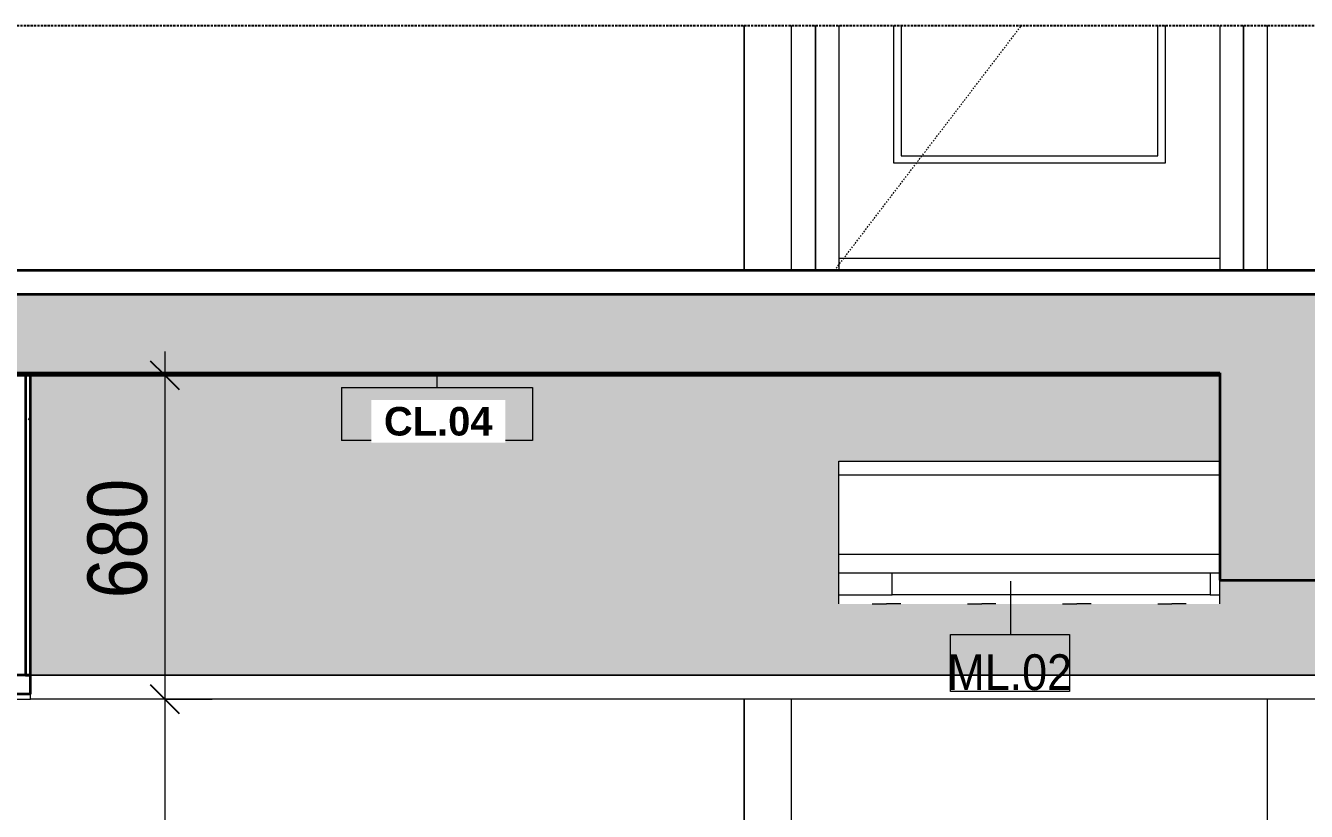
# Model space of a CAD drawing. Header units: millimetres. Extents: x 31157 to 224036, y 218 to 80529.
# Drawn here: x 49932 to 52624, y 4464 to 6115 of the extents above; entities that cross this region are included whole.
import ezdxf

# ---------------------------------------------------------------- set-up
doc = ezdxf.new("R2010")
doc.units = ezdxf.units.MM
for name, pattern in [('Centre', [31.75, 6.35, -4.7625, 15.875, -4.7625]), ('Dash', [6, 3, -3]), ('Hidden', [7.14375, 4.7625, -2.38125]), ('IMPORT-CENTER _2_', [40.64, 25.4, -5.08, 5.08, -5.08])]:
    doc.linetypes.add(name, pattern=pattern)
for name, color, linetype, lineweight in [('0-4', 130, 'Continuous', 5), ('A-ANNO-DIMS', 211, 'Continuous', 9), ('A-ANNO-DIMS-50', 211, 'Continuous', 9), ('A-CLNG', 13, 'Continuous', 18), ('A-CLNG-1', 250, 'Continuous', 35), ('A-CLNG-2', 7, 'Continuous', 18), ('A-CLNG-FNSH-1', 7, 'Continuous', 18), ('A-CLNG-IDEN', 151, 'Continuous', 9), ('A-CLNG-PATT-1', 7, 'Continuous', 18), ('A-CLNG-PATT-2', 31, 'Continuous', 25), ('A-DETL-GENF', 92, 'Continuous', 18), ('A-DETL-GENF-4', 92, 'Hidden', 25), ('A-DETL-GENF-5', 9, 'Continuous', 18), ('A-DETL-GENF-HDLN-1', 7, 'Dash', 18), ('A-DETL-MEDM', 33, 'Continuous', 35), ('A-DOOR', 31, 'Continuous', 18), ('A-DOOR-1', 7, 'Continuous', 18), ('A-FLOR-FNSH-1', 250, 'Continuous', 35), ('A-FLOR-LEVL-2', 51, 'Centre', 9), ('A-FLOR-PATT-1', 253, 'Continuous', 18), ('A-WALL-5', 7, 'Continuous', 18), ('G-IMPT', 8, 'Continuous', 18), ('G-IMPT-5', 8, 'IMPORT-CENTER _2_', 18), ('M-EQPM', 50, 'Continuous', 18), ('M-EQPM-2', 7, 'Continuous', 18), ('M-EQPM-3', 50, 'Continuous', 25), ('M-EQPM-IDEN', 50, 'Continuous', 9), ('S-COLS-8', 7, 'Continuous', 18)]:
    doc.layers.add(name, color=color, linetype=linetype, lineweight=lineweight)
doc.styles.add('Arial_3', font='arial.ttf', dxfattribs={"width": 0.9, "height": 75})
doc.styles.add('Arial_B_3', font='arialbd.ttf', dxfattribs={"height": 60})
doc.styles.add('UTM Avo', font='', dxfattribs={"width": 0.9, "height": 125})
doc.styles.get('UTM Avo').set_extended_font_data('UTM Avo')
doc.dimstyles.new('1_Dim_chi_tiet_2_5', dxfattribs={"dimscale": 304.8, "dimtxt": 124.912619, "dimasz": 0.19685, "dimexe": 0.164042, "dimexo": 0.0625, "dimgap": 0.016404, "dimtad": 1, "dimdec": 0, "dimrnd": 5, "dimzin": 0, "dimdsep": 46, "dimtxsty": 'UTM Avo', "dimblk1": 'OBLIQUE', "dimblk2": 'OBLIQUE', "dimsah": 1, "dimcen": 0.09, "dimdle": 0.164042, "dimazin": 0, "dimtfac": 1, "dimtdec": 4, "dimtix": 1, "dimtmove": 0, "dimatfit": 3, "dimfxl": 0.328084, "dimfxlon": 1, "dimtvp": 1, "dimtolj": 1, "dimtzin": 0, "dimarcsym": 2})
pattern_1 = [(50, (37692.33, 15875), (364.368, -31.878), [38.1, -419.1]), (355, (37692.33, 15875), (-70.486, 382.113), [30.48, -335.28]), (100.451, (37722.7, 15872.34), (293.885, 350.233), [32.38, -356.18]), (46.184, (37692.33, 15976.6), (542.158, -84.086), [57.15, -628.65]), (96.636, (37737.5, 15969.6), (474.805, 494.855), [48.57, -534.27]), (351.184, (37692.33, 15976.6), (474.81, 494.85), [45.72, -502.92]), (21, (37743.13, 15951.2), (303.2285, -204.5305), [38.1, -419.1]), (326, (37743.13, 15951.2), (123.604, 368.376), [30.48, -335.28]), (71.451, (37768.4, 15934.16), (426.834, 163.843), [32.38, -356.18]), (37.5, (37692.33, 15875), (6.1766, 169.1102), [3.353, -327.863, 3.353, -337.007, -336.55]), (37.5, (37692.33, 15875), (6.1766, 169.1102), [-671.576, 3.353, -333.197]), (7.5, (37692.33, 15875), (133.639, 200.3615), [3.353, -190.703, 3.353, -320.243, -128.27]), (7.5, (37692.33, 15875), (133.639, 200.3615), [-517.652, 3.353, -124.917]), (327.5, (37579.05, 15875), (271.1818, -11.4584), [3.353, -123.647, 3.353, -392.887, -525.78]), (327.5, (37579.05, 15875), (271.1818, -11.4584), [-523.24, 3.353, -522.427]), (317.5, (37528.25, 15875), (296.2585, 50.853), [3.353, -161.747, 3.353, -259.791, -373.38]), (317.5, (37528.25, 15875), (296.2585, 50.853), [-428.244, 3.353, -370.027]), (45, (37692.33, 15875), (-125.7236, 125.7236), []), (45, (37692.33, 16065.5), (-125.7236, 125.7236), [])]
pattern_2 = [(0, (37692.33, 15875), (406.4, 101.6), [16.764, -288.036, 16.764, -288.036, -1625.6]), (0, (37692.33, 15875), (406.4, 101.6), [-609.6, 16.764, -592.836, 16.764, -288.036, -711.2]), (0, (37692.33, 15875), (406.4, 101.6), [-1524, 16.764, -186.436, 16.764, -491.236]), (120, (37844.73, 15925.8), (-291.1882, 301.1527), [16.764, -288.036, 16.764, -288.036, -1625.6]), (120, (37844.73, 15925.8), (-291.1882, 301.1527), [-609.6, 16.764, -592.836, 16.764, -288.036, -711.2]), (120, (37844.73, 15925.8), (-291.1882, 301.1527), [-1524, 16.764, -186.436, 16.764, -491.236]), (240, (37895.53, 16129), (-115.2118, -402.7527), [16.764, -288.036, 16.764, -288.036, -1625.6]), (240, (37895.53, 16129), (-115.2118, -402.7527), [-609.6, 16.764, -592.836, 16.764, -288.036, -711.2]), (240, (37895.53, 16129), (-115.2118, -402.7527), [-1524, 16.764, -186.436, 16.764, -491.236])]

# ---------------------------------------------------------------- blocks, each defined once
blk = doc.blocks.new('NCV_TKTC_KET CAU_rvt-2-TKCS_CĂN HỘ LOẠI 2 - MẶT CẮT 1')
at = {"layer": 'A-FLOR-PATT-1'}
h = blk.add_hatch(dxfattribs=at)
h.set_pattern_fill('FP_3', color=256, style=0, pattern_type=2)
h.set_pattern_definition(pattern_1)
h.paths.add_polyline_path([(37007.7, 5380), (37952.6, 5380), (37952.6, 5385), (33952.6, 5385), (33952.6, 5380), (36952.6, 5380)])
h.paths.add_polyline_path([(41852.6, 5380), (41852.6, 5385), (38252.6, 5385), (38252.6, 5380), (41846.5, 5380)])
h.paths.add_polyline_path([(33652.6, 5380), (33652.6, 5380), (33652.6, 5385)])
h = blk.add_hatch(dxfattribs=at)
h.set_pattern_fill('FP_3', color=256, style=0, pattern_type=2)
h.set_pattern_definition(pattern_1)
h.paths.add_polyline_path([(37007.7, 5380), (37952.6, 5380), (37952.6, 5385), (33952.6, 5385), (33952.6, 5380), (36952.6, 5380)])
h.paths.add_polyline_path([(41852.6, 5380), (41852.6, 5385), (38252.6, 5385), (38252.6, 5380), (41846.5, 5380)])
h.paths.add_polyline_path([(33652.6, 5380), (33652.6, 5380), (33652.6, 5385)])
at = {"layer": 'A-FLOR-FNSH-1'}
blk.add_line((33952.6, 5380), (37952.6, 5380), dxfattribs=at)
blk = doc.blocks.new('DOOR_CW_01 CANH MO-PANEL KINH - DIG_01-900x2200-CỬA NHÔM KÍNH-901215-TKCS_CĂN HỘ LOẠI 2 - MẶT CẮT 1')
at = {"layer": 'A-DETL-GENF-HDLN-1'}
blk.add_line((37142.6, 5600), (37535.6, 6114.5), dxfattribs=at)
at = {"layer": 'A-DOOR-1'}
for p, q in [((37102.6, 6114.5), (37102.6, 5600)), ((37152.6, 5600), (37152.6, 6114.5)), ((37267.6, 5826), (37267.6, 6114.5)), ((37282.6, 6114.5), (37282.6, 5841)), ((37822.6, 5841), (37822.6, 6114.5)), ((37837.6, 6114.5), (37837.6, 5826)), ((37952.6, 6114.5), (37952.6, 5600)), ((38002.6, 5600), (38002.6, 6114.5)), ((37837.6, 5826), (37267.6, 5826)), ((37282.6, 5841), (37822.6, 5841)), ((37152.6, 5626), (37952.6, 5626))]:
    blk.add_line(p, q, dxfattribs=at)
blk = doc.blocks.new('NCV_TKTC_TANG 2_rvt-2-TKCS_CĂN HỘ LOẠI 2 - MẶT CẮT 1')
at = {"layer": 'A-FLOR-FNSH-1'}
blk.add_line((41852.6, 5600), (35052.6, 5600), dxfattribs=at)
at = {"layer": 'A-WALL-5'}
for p, q in [((36952.6, 5600), (36952.6, 6114.5)), ((37102.6, 5700), (37102.6, 6114.5)), ((38002.6, 6114.5), (38002.6, 5700)), ((37102.6, 5600), (37102.6, 5700)), ((38002.6, 5700), (38002.6, 5600))]:
    blk.add_line(p, q, dxfattribs=at)
at = {"layer": 'S-COLS-8'}
for p, q in [((36952.6, 6114.5), (36952.6, 5600)), ((37052.6, 5600), (37052.6, 6114.5)), ((38052.6, 6114.5), (38052.6, 5600))]:
    blk.add_line(p, q, dxfattribs=at)
at = {"layer": 'A-DOOR'}
blk.add_blockref('DOOR_CW_01 CANH MO-PANEL KINH - DIG_01-900x2200-CỬA NHÔM KÍNH-901215-TKCS_CĂN HỘ LOẠI 2 - MẶT CẮT 1', (0, 0), dxfattribs=at)
blk = doc.blocks.new('Air_Conditioner_on_wall_20381 - Air_Conditioner_on_wall_20381-806652-TKCS_CĂN HỘ LOẠI 2 - MẶT CẮT 1')
at = {"layer": 'M-EQPM-2'}
for p, q in [((37152.2, 5170), (37152.2, 5200)), ((37152.2, 5200), (37952.2, 5200)), ((37952.2, 5200), (37952.2, 5170)), ((37152.2, 5004.1), (37152.2, 5170)), ((37952.2, 5170), (37152.2, 5170)), ((37952.2, 5170), (37952.2, 5004.1)), ((37152.2, 4964.8), (37152.2, 5004.1)), ((37152.2, 5004.1), (37952.2, 5004.1)), ((37952.2, 5004.1), (37952.2, 4964.8)), ((37152.2, 4919.1), (37152.2, 4964.8)), ((37152.2, 4964.8), (37264.2, 4964.8)), ((37264.2, 4964.8), (37932.2, 4964.8)), ((37264.2, 4919.1), (37264.2, 4964.8)), ((37932.2, 4964.8), (37952.2, 4964.8)), ((37932.2, 4964.8), (37932.2, 4919.1)), ((37952.2, 4964.8), (37952.2, 4919.1)), ((37152.2, 4900), (37152.2, 4919.1)), ((37152.2, 4919.1), (37264.2, 4919.1)), ((37932.2, 4919.1), (37264.2, 4919.1)), ((37932.2, 4919.1), (37952.2, 4919.1)), ((37952.2, 4919.1), (37952.2, 4900)), ((37222.3, 4900), (37252.2, 4900)), ((37282.2, 4900), (37252.2, 4900)), ((37422.3, 4900), (37452.2, 4900)), ((37482.2, 4900), (37452.2, 4900)), ((37622.3, 4900), (37652.2, 4900)), ((37682.2, 4900), (37652.2, 4900)), ((37822.3, 4900), (37852.2, 4900)), ((37882.2, 4900), (37852.2, 4900))]:
    blk.add_line(p, q, dxfattribs=at)
blk = doc.blocks.new('CL_01-VÁCH DỰNG THẠCH CAO CĂN HỘ LOẠI 1-5A5 - CL_01-VÁCH DỰNG THẠCH CAO CĂN HỘ LOẠI 1A-5-874219-TKCS_CĂN HỘ LOẠI 2 - MẶT CẮT 1')
at = {"layer": 'A-CLNG-PATT-1'}
h = blk.add_hatch(dxfattribs=at)
h.set_pattern_fill('FP_5', color=256, style=0, pattern_type=2)
h.set_pattern_definition(pattern_2)
h.paths.add_polyline_path([(41062.6, 4750), (41062.6, 5380), (41052.6, 5380), (41052.6, 4750)])
h.paths.add_polyline_path([(35442.4, 4750), (35452.4, 4750), (35452.4, 5380), (35442.4, 5380), (35442.4, 4950)])
at = {"layer": 'A-CLNG-PATT-2'}
h = blk.add_hatch(dxfattribs=at)
h.set_pattern_fill('FP_6', color=256, style=0, pattern_type=2)
h.set_pattern_definition([(0, (37692.334, 15875), (203.2, 50.8), [16.764, -135.636, 16.764, -135.636, -812.8]), (0, (37692.334, 15875), (203.2, 50.8), [-304.8, 16.764, -288.036, 16.764, -135.636, -355.6]), (0, (37692.334, 15875), (203.2, 50.8), [-762, 16.764, -84.836, 16.764, -237.236]), (120, (37768.534, 15900.4), (-145.5941, 150.57636), [16.764, -135.636, 16.764, -135.636, -812.8]), (120, (37768.534, 15900.4), (-145.5941, 150.57636), [-304.8, 16.764, -288.036, 16.764, -135.636, -355.6]), (120, (37768.534, 15900.4), (-145.5941, 150.57636), [-762, 16.764, -84.836, 16.764, -237.236]), (240, (37793.934, 16002), (-57.6059, -201.37636), [16.764, -135.636, 16.764, -135.636, -812.8]), (240, (37793.934, 16002), (-57.6059, -201.37636), [-304.8, 16.764, -288.036, 16.764, -135.636, -355.6]), (240, (37793.934, 16002), (-57.6059, -201.37636), [-762, 16.764, -84.836, 16.764, -237.236])])
h.paths.add_polyline_path([(35452.4, 4750), (41052.6, 4750), (41052.6, 5380), (38252.6, 5380), (38252.6, 4950), (37952.6, 4950), (37952.2, 5380), (35452.4, 5380)])
h.paths.add_polyline_path([(37677.7, 4900), (37152.2, 4900), (37152.2, 5200), (37952.2, 5200), (37952.2, 4900), (37932.2, 4900)])
at = {"layer": 'A-CLNG-1'}
for p, q in [((35452.4, 5380), (35442.4, 5380)), ((35442.4, 5380), (35442.4, 4750)), ((35452.4, 4750), (35452.4, 5380)), ((35442.4, 4750), (35452.4, 4750))]:
    blk.add_line(p, q, dxfattribs=at)
at = {"layer": 'A-CLNG-2'}
blk.add_line((41052.6, 4750), (35452.6, 4750), dxfattribs=at)
blk = doc.blocks.new('NCV_TKTC_TANG 1_rvt-2-TKCS_CĂN HỘ LOẠI 2 - MẶT CẮT 1')
at = {"layer": 'A-CLNG-PATT-1'}
h = blk.add_hatch(dxfattribs=at)
h.set_pattern_fill('FP_5', color=256, style=0, pattern_type=2)
h.set_pattern_definition(pattern_2)
h.paths.add_polyline_path([(35452.4, 4700), (35452.6, 4700), (35452.4, 4710), (35052.6, 4710), (35052.6, 4700)])
h.paths.add_polyline_path([(41052.6, 4700), (41852.6, 4700), (41852.6, 4710), (41052.6, 4710)])
at = {"layer": 'A-CLNG-1'}
for p, q in [((35452.6, 4750), (35052.6, 4750)), ((35452.6, 4710), (35452.6, 4750)), ((35452.6, 4710), (35052.6, 4710))]:
    blk.add_line(p, q, dxfattribs=at)
at = {"layer": 'A-CLNG-2'}
for p, q in [((35452.6, 4750), (41052.6, 4750)), ((41052.6, 4700), (35452.6, 4700))]:
    blk.add_line(p, q, dxfattribs=at)
at = {"layer": 'A-CLNG-FNSH-1'}
for p, q in [((35052.6, 4700), (35452.6, 4700)), ((35452.6, 4700), (35452.6, 4710))]:
    blk.add_line(p, q, dxfattribs=at)
at = {"layer": 'A-WALL-5'}
blk.add_line((36952.6, 2200), (36952.6, 4700), dxfattribs=at)
at = {"layer": 'S-COLS-8'}
for p, q in [((36952.6, 4700), (36952.6, 2200)), ((37052.6, 2200), (37052.6, 4700)), ((38052.6, 4700), (38052.6, 2200))]:
    blk.add_line(p, q, dxfattribs=at)
at = {"layer": 'A-CLNG'}
blk.add_blockref('CL_01-VÁCH DỰNG THẠCH CAO CĂN HỘ LOẠI 1-5A5 - CL_01-VÁCH DỰNG THẠCH CAO CĂN HỘ LOẠI 1A-5-874219-TKCS_CĂN HỘ LOẠI 2 - MẶT CẮT 1', (0, 0), dxfattribs=at)
at = {"layer": 'M-EQPM'}
blk.add_blockref('Air_Conditioner_on_wall_20381 - Air_Conditioner_on_wall_20381-806652-TKCS_CĂN HỘ LOẠI 2 - MẶT CẮT 1', (0, 0), dxfattribs=at)
blk = doc.blocks.new('TKTC_XREF_251221_MB TANG 2-7 - TKTC_XREF_260130_MB TANG 2-5_dwg_$cc-V22-TKCS_CĂN HỘ LOẠI 2 - MẶT CẮT 1')
at = {"layer": 'G-IMPT-5'}
for p, q in [((37554.2, 5600), (37433.1, 5600)), ((37494.1, 5600), (37493.3, 5600))]:
    blk.add_line(p, q, dxfattribs=at)
at = {"layer": 'M-EQPM'}
for p, q in [((37538.7, 5600), (37448.7, 5600)), ((37448.7, 5600), (37493.7, 5600)), ((37493.4, 5600), (37493.4, 5600)), ((37493.7, 5600), (37538.7, 5600))]:
    blk.add_line(p, q, dxfattribs=at)
blk = doc.blocks.new('TKTC_XREF_251221_MB TANG 2-7 - TKTC_XREF_260130_MB TANG 2-5_dwg_CUM U_DN100-V23-TKCS_CĂN HỘ LOẠI 2 - MẶT CẮT 1')
at = {"layer": 'G-IMPT'}
for p, q in [((37439.6, 5600), (37438.1, 5600)), ((37438.1, 5600), (37450.2, 5600)), ((37439.6, 5600), (37441.9, 5600)), ((37448.7, 5600), (37439.6, 5600)), ((37440.7, 5600), (37447.5, 5600)), ((37549.9, 5600), (37441, 5600)), ((37441.9, 5600), (37446.4, 5600)), ((37442.1, 5600), (37442.9, 5600)), ((37442.1, 5600), (37446.2, 5600)), ((37442.9, 5600), (37445.4, 5600)), ((37442.9, 5600), (37445.4, 5600)), ((37442.9, 5600), (37445.4, 5600)), ((37445.4, 5600), (37446.2, 5600)), ((37446.4, 5600), (37448.7, 5600)), ((37543.6, 5600), (37447.3, 5600)), ((37447.3, 5600), (37450.5, 5600)), ((37450.2, 5600), (37448.7, 5600)), ((37540.5, 5600), (37450.5, 5600)), ((37543.6, 5600), (37540.5, 5600)), ((37542.2, 5600), (37540.7, 5600)), ((37540.7, 5600), (37552.8, 5600)), ((37542.2, 5600), (37544.5, 5600)), ((37551.3, 5600), (37542.2, 5600)), ((37543.4, 5600), (37550.2, 5600)), ((37544.5, 5600), (37549, 5600)), ((37544.7, 5600), (37545.5, 5600)), ((37544.7, 5600), (37548.8, 5600)), ((37545.5, 5600), (37548, 5600)), ((37545.5, 5600), (37548, 5600)), ((37545.5, 5600), (37548, 5600)), ((37548, 5600), (37548.8, 5600)), ((37549, 5600), (37551.3, 5600)), ((37552.8, 5600), (37551.3, 5600))]:
    blk.add_line(p, q, dxfattribs=at)
blk = doc.blocks.new('TKTC_XREF_251221_MB TANG 2-7 - TKTC_XREF_260130_MB TANG 2-5_dwg_THU NUOC - THU NUOC-444531-TKCS_MB TẦNG 1-4746810-TKCS_CĂN HỘ LOẠI 2 - MẶT CẮT 1')
at = {"layer": 'G-IMPT'}
for p, q in [((36628.7, 5600), (36478.7, 5600)), ((36478.7, 5600), (36628.7, 5600)), ((36603.7, 5600), (36503.7, 5600)), ((36503.7, 5600), (36603.7, 5600)), ((36598.7, 5600), (36508.7, 5600)), ((36508.7, 5600), (36598.7, 5600)), ((36508.7, 5600), (36598.7, 5600)), ((36598.7, 5600), (36508.7, 5600)), ((36521.6, 5600), (36521.6, 5600)), ((36521.6, 5600), (36521.6, 5600)), ((36521.6, 5600), (36521.6, 5600)), ((36521.6, 5600), (36545.7, 5600)), ((36545.7, 5600), (36521.6, 5600)), ((36585.8, 5600), (36521.6, 5600)), ((36521.6, 5600), (36585.8, 5600)), ((36585.8, 5600), (36521.6, 5600)), ((36521.6, 5600), (36585.8, 5600)), ((36533.9, 5600), (36533.9, 5600)), ((36533.9, 5600), (36533.9, 5600)), ((36573.4, 5600), (36533.9, 5600)), ((36533.9, 5600), (36573.4, 5600)), ((36573.4, 5600), (36533.9, 5600)), ((36533.9, 5600), (36573.4, 5600)), ((36543.9, 5600), (36543.9, 5600)), ((36543.9, 5600), (36543.9, 5600)), ((36563.5, 5600), (36543.9, 5600)), ((36543.9, 5600), (36563.5, 5600)), ((36563.5, 5600), (36543.9, 5600)), ((36543.9, 5600), (36563.5, 5600)), ((36585.8, 5600), (36561.7, 5600)), ((36561.7, 5600), (36585.8, 5600)), ((36563.5, 5600), (36563.5, 5600)), ((36563.5, 5600), (36563.5, 5600)), ((36573.4, 5600), (36573.4, 5600)), ((36573.4, 5600), (36573.4, 5600)), ((36585.8, 5600), (36585.8, 5600)), ((36585.8, 5600), (36585.8, 5600)), ((36585.8, 5600), (36585.8, 5600))]:
    blk.add_line(p, q, dxfattribs=at)
blk = doc.blocks.new('TKTC_XREF_251221_MB TANG 2-7 - TKTC_XREF_260130_MB TANG 2-5_dwg_$cc-V24-TKCS_CĂN HỘ LOẠI 2 - MẶT CẮT 1')
at = {"layer": 'G-IMPT-5'}
for p, q in [((37554.2, 5600), (37433.1, 5600)), ((37494.1, 5600), (37493.3, 5600))]:
    blk.add_line(p, q, dxfattribs=at)
at = {"layer": 'M-EQPM'}
for p, q in [((37538.7, 5600), (37448.7, 5600)), ((37448.7, 5600), (37493.7, 5600)), ((37493.4, 5600), (37493.4, 5600)), ((37493.7, 5600), (37538.7, 5600))]:
    blk.add_line(p, q, dxfattribs=at)
blk = doc.blocks.new('TKTC_XREF_251221_MB TANG 2-7 - TKTC_XREF_260130_MB TANG 2-5_dwg_CUM U_DN100-V25-TKCS_CĂN HỘ LOẠI 2 - MẶT CẮT 1')
at = {"layer": 'G-IMPT'}
for p, q in [((37439.6, 5600), (37438.1, 5600)), ((37438.1, 5600), (37450.2, 5600)), ((37439.6, 5600), (37441.9, 5600)), ((37448.7, 5600), (37439.6, 5600)), ((37440.7, 5600), (37447.5, 5600)), ((37549.9, 5600), (37441, 5600)), ((37441.9, 5600), (37446.4, 5600)), ((37442.1, 5600), (37442.9, 5600)), ((37442.1, 5600), (37446.2, 5600)), ((37442.9, 5600), (37445.4, 5600)), ((37442.9, 5600), (37445.4, 5600)), ((37442.9, 5600), (37445.4, 5600)), ((37445.4, 5600), (37446.2, 5600)), ((37446.4, 5600), (37448.7, 5600)), ((37543.6, 5600), (37447.3, 5600)), ((37447.3, 5600), (37450.5, 5600)), ((37450.2, 5600), (37448.7, 5600)), ((37540.5, 5600), (37450.5, 5600)), ((37543.6, 5600), (37540.5, 5600)), ((37542.2, 5600), (37540.7, 5600)), ((37540.7, 5600), (37552.8, 5600)), ((37542.2, 5600), (37544.5, 5600)), ((37551.3, 5600), (37542.2, 5600)), ((37543.4, 5600), (37550.2, 5600)), ((37544.5, 5600), (37549, 5600)), ((37544.7, 5600), (37545.5, 5600)), ((37544.7, 5600), (37548.8, 5600)), ((37545.5, 5600), (37548, 5600)), ((37545.5, 5600), (37548, 5600)), ((37545.5, 5600), (37548, 5600)), ((37548, 5600), (37548.8, 5600)), ((37549, 5600), (37551.3, 5600)), ((37552.8, 5600), (37551.3, 5600))]:
    blk.add_line(p, q, dxfattribs=at)
blk = doc.blocks.new('TKTC_XREF_251221_MB TANG 2-7 - TKTC_XREF_260130_MB TANG 2-5_dwg_THU NUOC - THU NUOC-444531-TKCS_MB TẦNG 1-4746804-TKCS_CĂN HỘ LOẠI 2 - MẶT CẮT 1')
at = {"layer": 'G-IMPT'}
for p, q in [((34278.6, 5600), (34128.6, 5600)), ((34128.6, 5600), (34278.6, 5600)), ((34253.6, 5600), (34153.6, 5600)), ((34153.6, 5600), (34253.6, 5600)), ((34248.6, 5600), (34158.6, 5600)), ((34158.6, 5600), (34248.6, 5600)), ((34158.6, 5600), (34248.6, 5600)), ((34248.6, 5600), (34158.6, 5600)), ((34171.5, 5600), (34171.5, 5600)), ((34171.5, 5600), (34171.5, 5600)), ((34171.5, 5600), (34171.5, 5600)), ((34171.5, 5600), (34195.6, 5600)), ((34195.6, 5600), (34171.5, 5600)), ((34235.7, 5600), (34171.5, 5600)), ((34171.5, 5600), (34235.7, 5600)), ((34235.7, 5600), (34171.5, 5600)), ((34171.5, 5600), (34235.7, 5600)), ((34183.8, 5600), (34183.8, 5600)), ((34183.8, 5600), (34183.8, 5600)), ((34223.3, 5600), (34183.8, 5600)), ((34183.8, 5600), (34223.3, 5600)), ((34223.3, 5600), (34183.8, 5600)), ((34183.8, 5600), (34223.3, 5600)), ((34193.8, 5600), (34193.8, 5600)), ((34193.8, 5600), (34193.8, 5600)), ((34213.4, 5600), (34193.8, 5600)), ((34193.8, 5600), (34213.4, 5600)), ((34213.4, 5600), (34193.8, 5600)), ((34193.8, 5600), (34213.4, 5600)), ((34235.7, 5600), (34211.6, 5600)), ((34211.6, 5600), (34235.7, 5600)), ((34213.4, 5600), (34213.4, 5600)), ((34213.4, 5600), (34213.4, 5600)), ((34223.3, 5600), (34223.3, 5600)), ((34223.3, 5600), (34223.3, 5600)), ((34235.7, 5600), (34235.7, 5600)), ((34235.7, 5600), (34235.7, 5600)), ((34235.7, 5600), (34235.7, 5600))]:
    blk.add_line(p, q, dxfattribs=at)
blk = doc.blocks.new('TKTC_XREF_251221_MB TANG 2-7 - TKTC_XREF_260130_MB TANG 2-5_dwg_CUM U_DN100-V26-TKCS_CĂN HỘ LOẠI 2 - MẶT CẮT 1')
at = {"layer": 'G-IMPT'}
for p, q in [((37834.5, 5600), (37836.8, 5600)), ((37835.6, 5600), (37842.5, 5600)), ((37835.9, 5600), (37836.3, 5600)), ((37945.2, 5600), (37836.3, 5600)), ((37836.8, 5600), (37841.3, 5600)), ((37836.8, 5600), (37836.8, 5600)), ((37837, 5600), (37837.8, 5600)), ((37837.8, 5600), (37840.3, 5600)), ((37837.8, 5600), (37840.3, 5600)), ((37837.8, 5600), (37840.3, 5600)), ((37840.3, 5600), (37841.1, 5600)), ((37841.3, 5600), (37843.6, 5600)), ((37841.4, 5600), (37841.3, 5600)), ((37938.9, 5600), (37842.6, 5600)), ((37935.7, 5600), (37845.7, 5600)), ((37937.1, 5600), (37939.4, 5600)), ((37938.3, 5600), (37945.1, 5600)), ((37939.4, 5600), (37944, 5600)), ((37939.4, 5600), (37939.4, 5600)), ((37939.6, 5600), (37940.4, 5600)), ((37940.4, 5600), (37942.9, 5600)), ((37940.4, 5600), (37942.9, 5600)), ((37940.4, 5600), (37942.9, 5600)), ((37942.9, 5600), (37943.7, 5600)), ((37944, 5600), (37946.2, 5600)), ((37944, 5600), (37944, 5600)), ((37944.9, 5600), (37945.2, 5600))]:
    blk.add_line(p, q, dxfattribs=at)
at = {"layer": 'G-IMPT', "flags": 128}
for points in [[(37834.5, 5600), (37833, 5600), (37833, 5600), (37845.2, 5600), (37845.2, 5600), (37843.6, 5600)], [(37843.6, 5600), (37843.6, 5600), (37834.5, 5600), (37834.5, 5600)], [(37837, 5600), (37837, 5600), (37841.1, 5600), (37841.1, 5600)], [(37842.3, 5600), (37842.6, 5600), (37845.7, 5600)], [(37938.6, 5600), (37938.9, 5600), (37935.7, 5600)], [(37937.2, 5600), (37935.7, 5600), (37935.7, 5600), (37947.8, 5600), (37947.8, 5600), (37946.3, 5600)], [(37946.2, 5600), (37946.3, 5600), (37937.2, 5600), (37937.1, 5600)], [(37939.7, 5600), (37939.6, 5600), (37943.7, 5600), (37943.7, 5600)]]:
    blk.add_lwpolyline(points, dxfattribs=at)
blk = doc.blocks.new('TKTC_XREF_251221_MB TANG 2-7 - TKTC_XREF_251221_MB TANG 2-7-2039446-TKCS_CĂN HỘ LOẠI 2 - MẶT CẮT 1')
at = {"layer": 'M-EQPM'}
for p, q in [((37553.6, 5600), (37434, 5600)), ((37434, 5600), (37553.6, 5600)), ((37435, 5600), (37554.6, 5600)), ((37554.6, 5600), (37435, 5600)), ((37435, 5600), (37554.6, 5600)), ((37436.1, 5600), (37555.7, 5600)), ((37436.1, 5600), (37555.7, 5600)), ((37552.6, 5600), (37436.8, 5600)), ((37436.8, 5600), (37552.6, 5600)), ((37552.6, 5600), (37436.8, 5600)), ((37436.8, 5600), (37552.6, 5600)), ((37554.6, 5600), (37436.8, 5600)), ((37553.6, 5600), (37437.8, 5600)), ((37437.8, 5600), (37553.6, 5600)), ((37553.6, 5600), (37437.8, 5600)), ((37437.8, 5600), (37553.6, 5600)), ((37555.7, 5600), (37437.8, 5600)), ((37553.7, 5600), (37437.9, 5600)), ((37437.9, 5600), (37553.7, 5600)), ((37555.7, 5600), (37437.9, 5600)), ((37952.6, 5600), (37832.9, 5600)), ((37832.9, 5600), (37833.2, 5600)), ((37953.3, 5600), (37832.9, 5600)), ((37832.9, 5600), (37953.3, 5600)), ((37833.2, 5600), (37953, 5600)), ((37953, 5600), (37952.6, 5600))]:
    blk.add_line(p, q, dxfattribs=at)
at = {"layer": 'M-EQPM-3'}
blk.add_line((33852.6, 5600), (43200.4, 5600), dxfattribs=at)
for name, p in [('TKTC_XREF_251221_MB TANG 2-7 - TKTC_XREF_260130_MB TANG 2-5_dwg_THU NUOC - THU NUOC-444531-TKCS_MB TẦNG 1-4746804-TKCS_CĂN HỘ LOẠI 2 - MẶT CẮT 1', (2349.1, 0)), ('TKTC_XREF_251221_MB TANG 2-7 - TKTC_XREF_260130_MB TANG 2-5_dwg_THU NUOC - THU NUOC-444531-TKCS_MB TẦNG 1-4746810-TKCS_CĂN HỘ LOẠI 2 - MẶT CẮT 1', (0, 0)), ('TKTC_XREF_251221_MB TANG 2-7 - TKTC_XREF_260130_MB TANG 2-5_dwg_THU NUOC - THU NUOC-444531-TKCS_MB TẦNG 1-4746810-TKCS_CĂN HỘ LOẠI 2 - MẶT CẮT 1', (0, 0)), ('TKTC_XREF_251221_MB TANG 2-7 - TKTC_XREF_260130_MB TANG 2-5_dwg_THU NUOC - THU NUOC-444531-TKCS_MB TẦNG 1-4746810-TKCS_CĂN HỘ LOẠI 2 - MẶT CẮT 1', (0, 0)), ('TKTC_XREF_251221_MB TANG 2-7 - TKTC_XREF_260130_MB TANG 2-5_dwg_THU NUOC - THU NUOC-444531-TKCS_MB TẦNG 1-4746810-TKCS_CĂN HỘ LOẠI 2 - MẶT CẮT 1', (0, 0)), ('TKTC_XREF_251221_MB TANG 2-7 - TKTC_XREF_260130_MB TANG 2-5_dwg_THU NUOC - THU NUOC-444531-TKCS_MB TẦNG 1-4746804-TKCS_CĂN HỘ LOẠI 2 - MẶT CẮT 1', (2350.1, 0)), ('TKTC_XREF_251221_MB TANG 2-7 - TKTC_XREF_260130_MB TANG 2-5_dwg_$cc-V22-TKCS_CĂN HỘ LOẠI 2 - MẶT CẮT 1', (-2.1, 0)), ('TKTC_XREF_251221_MB TANG 2-7 - TKTC_XREF_260130_MB TANG 2-5_dwg_$cc-V22-TKCS_CĂN HỘ LOẠI 2 - MẶT CẮT 1', (-1.1, 0)), ('TKTC_XREF_251221_MB TANG 2-7 - TKTC_XREF_260130_MB TANG 2-5_dwg_$cc-V22-TKCS_CĂN HỘ LOẠI 2 - MẶT CẮT 1', (-1.1, 0)), ('TKTC_XREF_251221_MB TANG 2-7 - TKTC_XREF_260130_MB TANG 2-5_dwg_$cc-V22-TKCS_CĂN HỘ LOẠI 2 - MẶT CẮT 1', (0, 0)), ('TKTC_XREF_251221_MB TANG 2-7 - TKTC_XREF_260130_MB TANG 2-5_dwg_$cc-V24-TKCS_CĂN HỘ LOẠI 2 - MẶT CẮT 1', (0, 0)), ('TKTC_XREF_251221_MB TANG 2-7 - TKTC_XREF_260130_MB TANG 2-5_dwg_CUM U_DN100-V23-TKCS_CĂN HỘ LOẠI 2 - MẶT CẮT 1', (-2.1, 0)), ('TKTC_XREF_251221_MB TANG 2-7 - TKTC_XREF_260130_MB TANG 2-5_dwg_CUM U_DN100-V23-TKCS_CĂN HỘ LOẠI 2 - MẶT CẮT 1', (-1.1, 0)), ('TKTC_XREF_251221_MB TANG 2-7 - TKTC_XREF_260130_MB TANG 2-5_dwg_CUM U_DN100-V23-TKCS_CĂN HỘ LOẠI 2 - MẶT CẮT 1', (-1.1, 0)), ('TKTC_XREF_251221_MB TANG 2-7 - TKTC_XREF_260130_MB TANG 2-5_dwg_CUM U_DN100-V23-TKCS_CĂN HỘ LOẠI 2 - MẶT CẮT 1', (0, 0)), ('TKTC_XREF_251221_MB TANG 2-7 - TKTC_XREF_260130_MB TANG 2-5_dwg_CUM U_DN100-V25-TKCS_CĂN HỘ LOẠI 2 - MẶT CẮT 1', (0, 0)), ('TKTC_XREF_251221_MB TANG 2-7 - TKTC_XREF_260130_MB TANG 2-5_dwg_$cc-V24-TKCS_CĂN HỘ LOẠI 2 - MẶT CẮT 1', (397.1, 0)), ('TKTC_XREF_251221_MB TANG 2-7 - TKTC_XREF_260130_MB TANG 2-5_dwg_CUM U_DN100-V26-TKCS_CĂN HỘ LOẠI 2 - MẶT CẮT 1', (0, 0))]:
    blk.add_blockref(name, p)
blk = doc.blocks.new('BORDER VIEW - BORDER VIEW-3688247-TKCS_CĂN HỘ LOẠI 2 - MẶT CẮT 1')
at = {"layer": 'A-DETL-GENF-4'}
blk.add_line((33202.6, 6114.5), (43050.4, 6114.5), dxfattribs=at)
blk = doc.blocks.new('M_ME Tag - Boxed-4073756-TKCS_CĂN HỘ LOẠI 2 - MẶT CẮT 1')
at = {"layer": 'M-EQPM-IDEN'}
for p, q in [((37386.7, 4715.9), (37386.7, 4835.9)), ((37386.7, 4835.9), (37636.7, 4835.9)), ((37636.7, 4835.9), (37636.7, 4715.9)), ((37636.7, 4715.9), (37386.7, 4715.9))]:
    blk.add_line(p, q, dxfattribs=at)
blk = doc.blocks.new('M_Ceiling Tag w Height - M_Ceiling Tag-4076437-TKCS_CĂN HỘ LOẠI 2 - MẶT CẮT 1')
at = {"layer": 'A-CLNG-IDEN'}
for p, q in [((36106.5, 5354.3), (36106.5, 5243.2)), ((36106.5, 5354.3), (36507.6, 5354.3)), ((36507.6, 5354.3), (36507.6, 5243.2)), ((36507.6, 5243.2), (36106.5, 5243.2))]:
    blk.add_line(p, q, dxfattribs=at)
blk = doc.blocks.new('DIMBLOCK64-TKCS_CĂN HỘ LOẠI 2 - MẶT CẮT 1')
at = {"layer": 'A-ANNO-DIMS-50'}
for p, q in [((50224.2, 5430), (50224.2, 4700)), ((50324.2, 5380), (50174.2, 5380)), ((50224.2, 5380), (50324.2, 5380)), ((50324.2, 4700), (50174.2, 4700)), ((50224.2, 4700), (50324.2, 4700))]:
    blk.add_line(p, q, dxfattribs=at)
at = {"layer": 'A-ANNO-DIMS-50', "lineweight": 25}
for p, q in [((50224.2, 5380), (50194.2, 5410)), ((50224.2, 5380), (50254.2, 5350)), ((50224.2, 4700), (50194.2, 4730)), ((50224.2, 4700), (50254.2, 4670))]:
    blk.add_line(p, q, dxfattribs=at)
at = {"layer": 'A-ANNO-DIMS-50', "color": 0, "insert": (50061.8, 4911.6), "char_height": 125, "width": 308.118, "attachment_point": 1, "rotation": 90, "line_spacing_factor": 1.110334, "style": 'UTM Avo'}
blk.add_mtext('680', dxfattribs=at)
blk = doc.blocks.new('_Oblique')
at = {"color": 0, "linetype": 'ByBlock', "lineweight": -2}
blk.add_line((-0.5, -0.5), (0.5, 0.5), dxfattribs=at)
blk = doc.blocks.new('DIMBLOCK65-TKCS_CĂN HỘ LOẠI 2 - MẶT CẮT 1')
at = {"layer": 'A-ANNO-DIMS-50', "lineweight": 25}
for p, q in [((50224.2, 4700), (50194.2, 4730)), ((50224.2, 4700), (50254.2, 4670)), ((50224.2, 2200), (50194.2, 2230)), ((50224.2, 2200), (50254.2, 2170))]:
    blk.add_line(p, q, dxfattribs=at)
at = {"layer": 'A-ANNO-DIMS-50'}
for p, q in [((50324.2, 4700), (50174.2, 4700)), ((50224.2, 4700), (50224.2, 2150)), ((50224.2, 4700), (50324.2, 4700)), ((50324.2, 2200), (50174.2, 2200)), ((50224.2, 2200), (50324.2, 2200))]:
    blk.add_line(p, q, dxfattribs=at)
at = {"layer": 'A-ANNO-DIMS-50', "color": 0, "insert": (50061.8, 3278.8), "char_height": 125, "width": 410.824, "attachment_point": 1, "rotation": 90, "line_spacing_factor": 1.110334, "style": 'UTM Avo'}
blk.add_mtext('2500', dxfattribs=at)

msp = doc.modelspace()

# ---------------------------------------------------------------- hatches: boundary and pattern name
at = {"layer": 'A-DETL-GENF-5'}
h = msp.add_hatch(dxfattribs=at)
h.set_pattern_fill('FP_3', color=256, style=0, pattern_type=2)
h.set_pattern_definition([(50, (52181.63, 15875), (364.368, -31.878), [38.1, -419.1]), (355, (52181.63, 15875), (-70.486, 382.113), [30.48, -335.28]), (100.451, (52212, 15872.34), (293.885, 350.233), [32.38, -356.18]), (46.184, (52181.63, 15976.6), (542.158, -84.086), [57.15, -628.65]), (96.636, (52226.8, 15969.6), (474.805, 494.855), [48.57, -534.27]), (351.184, (52181.63, 15976.6), (474.81, 494.85), [45.72, -502.92]), (21, (52232.43, 15951.2), (303.2285, -204.5305), [38.1, -419.1]), (326, (52232.43, 15951.2), (123.604, 368.376), [30.48, -335.28]), (71.451, (52257.7, 15934.16), (426.834, 163.843), [32.38, -356.18]), (37.5, (52181.63, 15875), (6.1766, 169.1102), [3.353, -327.863, 3.353, -337.007, -336.55]), (37.5, (52181.63, 15875), (6.1766, 169.1102), [-671.576, 3.353, -333.197]), (7.5, (52181.63, 15875), (133.639, 200.3615), [3.353, -190.703, 3.353, -320.243, -128.27]), (7.5, (52181.63, 15875), (133.639, 200.3615), [-517.652, 3.353, -124.917]), (327.5, (52068.35, 15875), (271.1818, -11.4584), [3.353, -123.647, 3.353, -392.887, -525.78]), (327.5, (52068.35, 15875), (271.1818, -11.4584), [-523.24, 3.353, -522.427]), (317.5, (52017.55, 15875), (296.2585, 50.853), [3.353, -161.747, 3.353, -259.791, -373.38]), (317.5, (52017.55, 15875), (296.2585, 50.853), [-428.244, 3.353, -370.027]), (45, (52181.63, 15875), (-125.7236, 125.7236), []), (45, (52181.63, 16065.5), (-125.7236, 125.7236), [])])
h.paths.add_polyline_path([(48441.9, 4950), (48441.9, 4950), (48441.9, 5385), (52441.9, 5385), (52441.9, 4950), (52741.9, 4950), (52741.9, 5385), (56341.9, 5385), (56341.9, 5100), (56541.9, 5100), (56541.9, 5360), (57689.7, 5360), (57689.7, 5530), (56541.9, 5530), (56541.9, 5550), (48341.9, 5550), (48341.9, 5700), (48141.9, 5700), (48141.9, 4950), (48341.9, 4950)])

# ---------------------------------------------------------------- linework, layer by layer
at = {"layer": 'A-CLNG-IDEN'}
msp.add_line((50796.4, 5378.8), (50796.4, 5354.3), dxfattribs=at)
at = {"layer": 'A-DETL-MEDM'}
for p, q in [((56541.9, 5550), (48341.9, 5550)), ((48441.9, 5385), (52441.9, 5385)), ((52441.9, 5385), (52441.9, 4950)), ((52441.9, 4950), (52741.9, 4950))]:
    msp.add_line(p, q, dxfattribs=at)
at = {"layer": 'A-FLOR-LEVL-2'}
msp.add_line((47212.2, 5600), (58402.4, 5600), dxfattribs=at)
at = {"layer": 'M-EQPM-IDEN'}
msp.add_line((52002, 4947.9), (52002, 4835.9), dxfattribs=at)

# ---------------------------------------------------------------- block references
at = {"layer": '0-4'}
for name in ['NCV_TKTC_KET CAU_rvt-2-TKCS_CĂN HỘ LOẠI 2 - MẶT CẮT 1', 'NCV_TKTC_TANG 2_rvt-2-TKCS_CĂN HỘ LOẠI 2 - MẶT CẮT 1', 'NCV_TKTC_TANG 1_rvt-2-TKCS_CĂN HỘ LOẠI 2 - MẶT CẮT 1']:
    msp.add_blockref(name, (14489.3, 0), dxfattribs=at)
at = {"layer": 'A-CLNG-IDEN'}
msp.add_blockref('M_Ceiling Tag w Height - M_Ceiling Tag-4076437-TKCS_CĂN HỘ LOẠI 2 - MẶT CẮT 1', (14489.3, 0), dxfattribs=at)
at = {"layer": 'A-DETL-GENF'}
msp.add_blockref('BORDER VIEW - BORDER VIEW-3688247-TKCS_CĂN HỘ LOẠI 2 - MẶT CẮT 1', (14489.3, 0), dxfattribs=at)
at = {"layer": 'M-EQPM'}
msp.add_blockref('TKTC_XREF_251221_MB TANG 2-7 - TKTC_XREF_251221_MB TANG 2-7-2039446-TKCS_CĂN HỘ LOẠI 2 - MẶT CẮT 1', (14489.3, 0), dxfattribs=at)
at = {"layer": 'M-EQPM-IDEN'}
msp.add_blockref('M_ME Tag - Boxed-4073756-TKCS_CĂN HỘ LOẠI 2 - MẶT CẮT 1', (14489.3, 0), dxfattribs=at)

# ---------------------------------------------------------------- texts
at = {"layer": 'M-EQPM-IDEN', "insert": (52000.4, 4756), "char_height": 75, "width": 270.9, "attachment_point": 5, "line_spacing_factor": 0.936439, "style": 'Arial_3'}
msp.add_mtext('\\pt22.5,45,67.5,90,112.5,135,157.5,180,202.5,225,247.5,270,292.5,315,337.5,360,382.5,405,427.5,450,472.5,495,517.5,540,562.5,585,607.5,630,652.5,675,697.5,720;ML.02', dxfattribs=at)

# ---------------------------------------------------------------- dimensions: what is measured, and where the dimension line sits
at = {"layer": 'A-ANNO-DIMS'}
for base, p1, p2, override, picture, middle in [((50224.2, 4700), (50324.2, 5380), (50324.2, 4700), {"dimpost": '<>', "dimfxl": 680}, 'DIMBLOCK64-TKCS_CĂN HỘ LOẠI 2 - MẶT CẮT 1', (50154.5, 5040)), ((50224.2, 2200), (50324.2, 4700), (50324.2, 2200), {"dimpost": '<>', "dimfxl": 2500}, 'DIMBLOCK65-TKCS_CĂN HỘ LOẠI 2 - MẶT CẮT 1', (50154.5, 3450))]:
    dim = msp.add_linear_dim(base=base, p1=p1, p2=p2, angle=90, dimstyle='1_Dim_chi_tiet_2_5', override=override, dxfattribs=at)
    dim.commit()
    dim.dimension.update_dxf_attribs({"geometry": picture, "text_midpoint": middle})

# ---------------------------------------------------------------- next in the draw order: texts
at = {"layer": 'A-CLNG-IDEN', "insert": (50799.1, 5283.1), "char_height": 60, "width": 251.5, "attachment_point": 5, "line_spacing_factor": 0.936439, "style": 'Arial_B_3', "bg_fill": 3, "box_fill_scale": 1.25, "bg_fill_color": 256, "bg_fill_true_color": 13158600, "bg_fill_transparency": 0}
msp.add_mtext('\\pt634.9998,1270.0002,1905,2539.9998,3175.0002,3810,4444.9998,5080.0002,5715,6349.9998,6985.0002,7620,8254.9998,8890.0002,9525,10159.9998,10795.0002,11430,12064.9998,12700.0002,13335,13969.9998,14605.0002,15240,15874.9998,16510.0002,17145,17779.9998,18415.0002,19050,19684.9998,20320.0002;CL.04', dxfattribs=at)

doc.saveas('drawing.dxf')
